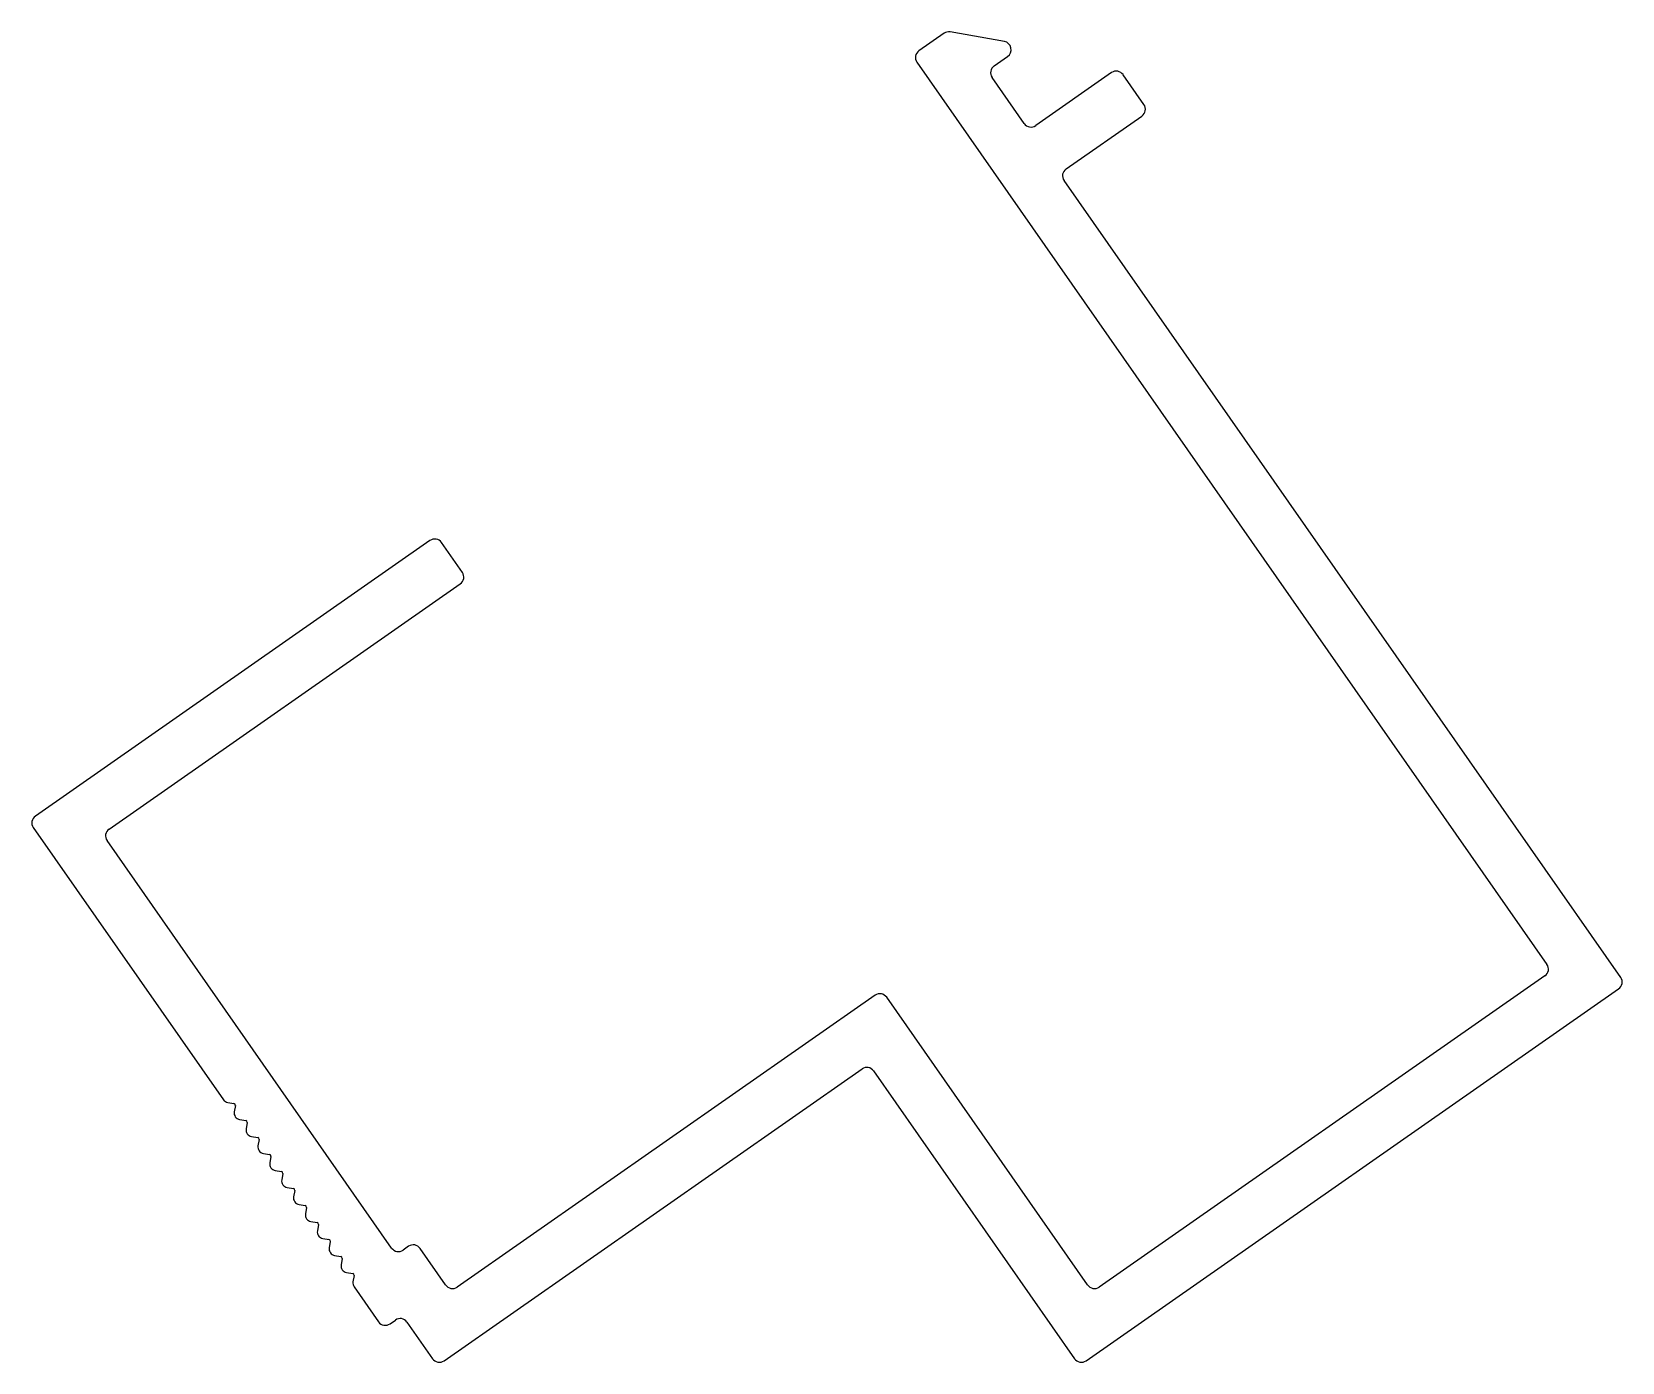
# Model space of a CAD drawing. Extents: x -26.6 to 21.4, y 2.4 to 42.6.
import ezdxf

# ---------------------------------------------------------------- set-up
doc = ezdxf.new("R2010")
doc.units = 0
doc.layers.get('0').update_dxf_attribs({"linetype": 'CONTINUOUS'})

msp = doc.modelspace()

# ---------------------------------------------------------------- linework, layer by layer
for p, q in [((0.935, 42.586), (0.177, 42.057)), ((2.758, 42.337), (1.122, 42.627)), ((2.448, 41.599), (2.858, 41.886)), ((0.115, 41.709), (19.16, 14.435)), ((5.999, 41.397), (3.707, 39.796)), ((3.359, 39.858), (2.386, 41.251)), ((6.977, 40.433), (6.347, 41.335)), ((4.623, 38.484), (6.915, 40.085)), ((21.388, 14.04), (4.561, 38.136)), ((-14.603, 27.249), (-26.531, 18.92)), ((-13.625, 26.286), (-14.255, 27.188)), ((-24.303, 18.524), (-13.687, 25.938)), ((-26.593, 18.572), (-20.845, 10.341)), ((-15.762, 5.856), (-24.365, 18.176)), ((19.098, 14.087), (5.624, 4.678)), ((-1.147, 13.501), (-13.781, 4.678)), ((5.228, 2.45), (21.326, 13.691)), ((5.276, 4.74), (-0.798, 13.439)), ((-14.177, 2.45), (-1.542, 11.273)), ((-1.194, 11.211), (4.88, 2.512)), ((-20.714, 10.257), (-20.527, 10.224)), ((-20.486, 10.166), (-20.52, 9.978)), ((-20.355, 9.743), (-20.168, 9.71)), ((-20.127, 9.652), (-20.161, 9.464)), ((-19.996, 9.229), (-19.809, 9.196)), ((-19.769, 9.138), (-19.802, 8.95)), ((-19.637, 8.715), (-19.45, 8.682)), ((-19.41, 8.624), (-19.443, 8.436)), ((-19.278, 8.201), (-19.091, 8.168)), ((-19.051, 8.11), (-19.084, 7.922)), ((-18.919, 7.687), (-18.732, 7.654)), ((-18.692, 7.596), (-18.725, 7.408)), ((-18.56, 7.173), (-18.373, 7.14)), ((-18.333, 7.082), (-18.366, 6.895)), ((-18.202, 6.659), (-18.014, 6.626)), ((-17.974, 6.568), (-18.007, 6.381)), ((-17.843, 6.145), (-17.655, 6.112)), ((-17.615, 6.054), (-17.648, 5.867)), ((-15.25, 5.909), (-15.414, 5.794)), ((-14.129, 4.74), (-14.902, 5.847)), ((-17.484, 5.631), (-17.297, 5.598)), ((-17.256, 5.54), (-17.289, 5.353)), ((-17.125, 5.117), (-16.938, 5.084)), ((-16.897, 5.026), (-16.93, 4.839)), ((-16.897, 4.687), (-16.158, 3.628)), ((-15.81, 3.566), (-15.646, 3.681)), ((-15.298, 3.619), (-14.525, 2.512))]:
    msp.add_line(p, q)
for centre, radius, start, end in [((1.078, 42.381), 0.25, 79.9268, 124.9268), ((2.714, 42.091), 0.25, 304.9268, 79.9268), ((0.32, 41.852), 0.25, 124.9268, 214.9268), ((2.591, 41.394), 0.25, 124.9268, 214.9268), ((6.142, 41.192), 0.25, 34.9268, 124.9268), ((6.772, 40.29), 0.25, 304.9268, 34.9268), ((3.564, 40.001), 0.25, 214.9268, 304.9268), ((4.766, 38.279), 0.25, 124.9268, 214.9268), ((-14.46, 27.044), 0.25, 34.9268, 124.9268), ((-13.83, 26.143), 0.25, 304.9268, 34.9268), ((-26.388, 18.715), 0.25, 124.9268, 214.9268), ((-24.16, 18.319), 0.25, 124.9268, 214.9268), ((18.955, 14.292), 0.25, 304.9268, 34.9268), ((21.183, 13.896), 0.25, 304.9268, 34.9268), ((-1.003, 13.296), 0.25, 34.9268, 124.9268), ((-1.399, 11.068), 0.25, 34.9268, 124.9268), ((-20.679, 10.457), 0.203, 214.9268, 259.9268), ((-20.536, 10.174), 0.05, 349.9268, 79.9268), ((-20.32, 9.943), 0.203, 169.9268, 214.9268), ((-20.32, 9.943), 0.203, 214.9268, 259.9268), ((-20.177, 9.66), 0.05, 349.9268, 79.9268), ((-19.961, 9.429), 0.203, 169.9268, 214.9268), ((-19.961, 9.429), 0.203, 214.9268, 259.9268), ((-19.818, 9.146), 0.05, 349.9268, 79.9268), ((-19.602, 8.915), 0.203, 169.9268, 214.9268), ((-19.602, 8.915), 0.203, 214.9268, 259.9268), ((-19.459, 8.632), 0.05, 349.9268, 79.9268), ((-19.243, 8.401), 0.203, 169.9268, 214.9268), ((-19.243, 8.401), 0.203, 214.9268, 259.9268), ((-19.1, 8.118), 0.05, 349.9268, 79.9268), ((-18.884, 7.887), 0.203, 169.9268, 214.9268), ((-18.884, 7.887), 0.203, 214.9268, 259.9268), ((-18.741, 7.604), 0.05, 349.9268, 79.9268), ((-18.525, 7.373), 0.203, 169.9268, 214.9268), ((-18.525, 7.373), 0.203, 214.9268, 259.9268), ((-18.382, 7.09), 0.05, 349.9268, 79.9268), ((-18.166, 6.859), 0.203, 169.9268, 214.9268), ((-18.166, 6.859), 0.203, 214.9268, 259.9268), ((-18.023, 6.576), 0.05, 349.9268, 79.9268), ((-17.807, 6.345), 0.203, 169.9268, 214.9268), ((-17.807, 6.345), 0.203, 214.9268, 259.9268), ((-17.664, 6.062), 0.05, 349.9268, 79.9268), ((-17.448, 5.831), 0.203, 169.9268, 214.9268), ((-15.557, 5.999), 0.25, 214.9268, 304.9268), ((-15.107, 5.704), 0.25, 34.9268, 124.9268), ((-17.448, 5.831), 0.203, 214.9268, 259.9268), ((-17.305, 5.548), 0.05, 349.9268, 79.9268), ((-17.089, 5.317), 0.203, 169.9268, 214.9268), ((-17.089, 5.317), 0.203, 214.9268, 259.9268), ((-16.946, 5.034), 0.05, 349.9268, 79.9268), ((-16.73, 4.803), 0.203, 169.9268, 214.9268), ((-13.924, 4.883), 0.25, 214.9268, 304.9268), ((5.481, 4.883), 0.25, 214.9268, 304.9268), ((-15.953, 3.771), 0.25, 214.9268, 304.9268), ((-15.503, 3.476), 0.25, 34.9268, 124.9268), ((-14.32, 2.655), 0.25, 214.9268, 304.9268), ((5.085, 2.655), 0.25, 214.9268, 304.9268)]:
    msp.add_arc(centre, radius, start, end)

doc.saveas('drawing.dxf')
